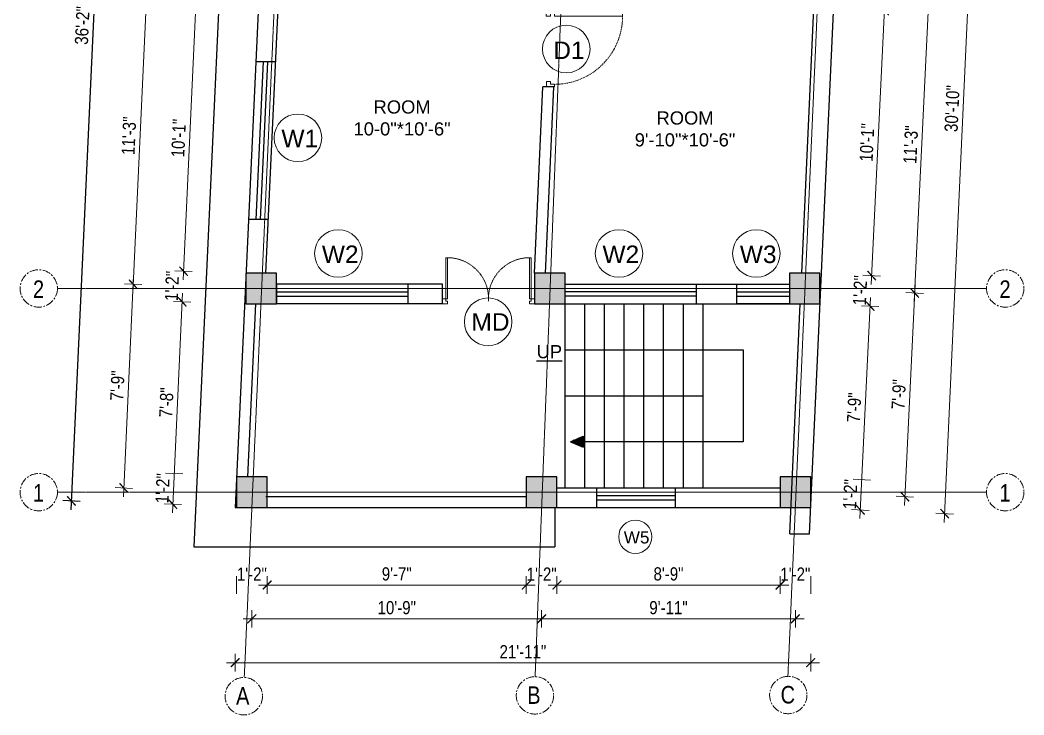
# Model space of a CAD drawing. Header units: inches. Extents: x -10117506 to -5032697, y -6529230 to -3254494.
# Drawn here: x -5046552.6 to -5046094.1, y -3259568.2 to -3259251 of the extents above; entities that cross this region are included whole.
import ezdxf

# ---------------------------------------------------------------- set-up
doc = ezdxf.new("R2010")
doc.units = ezdxf.units.IN
doc.header["$LTSCALE"] = 2
doc.header["$MEASUREMENT"] = 0
doc.header["$PDMODE"] = 34
doc.linetypes.add('CENTER', pattern=[2, 1.25, -0.25, 0.25, -0.25])
doc.linetypes.add('HIDDEN', pattern=[0.375, 0.25, -0.125])
doc.layers.get('0').update_dxf_attribs({"linetype": 'CONTINUOUS'})
doc.layers.get('DEFPOINTS').update_dxf_attribs({"color": 141, "linetype": 'CONTINUOUS'})
doc.layers.add('A-Hatch', color=7, linetype='CONTINUOUS')
for name, color, linetype, lineweight in [('Annotate-Lite.w', 177, 'CONTINUOUS', 9), ('Annotations-Bold.w', 177, 'CONTINUOUS', 13), ('DIM 1-100', 4, 'CONTINUOUS', 13), ('Door-Window.w', 4, 'CONTINUOUS', 15), ('TEXT', 181, 'CONTINUOUS', 25)]:
    doc.layers.add(name, color=color, linetype=linetype, lineweight=lineweight)
doc.styles.add('ARAIL', font='ARIALN.TTF')
doc.styles.add('arial.', font='arial.ttf')
doc.styles.add('gaurav', font='arial.ttf')
doc.styles.get("Standard").update_dxf_attribs({"font": 'ARIALN.TTF'})
doc.dimstyles.new('1 by 96', dxfattribs={"dimtxt": 6, "dimasz": 4, "dimexe": 4, "dimexo": 4, "dimgap": 2, "dimtad": 1, "dimdec": 0, "dimzin": 0, "dimdsep": 46, "dimlunit": 4, "dimtxsty": 'Standard', "dimblk": 'ARCHTICK', "dimcen": 0, "dimdle": 4, "dimadec": 0, "dimazin": 0, "dimtfac": 1, "dimtdec": 0, "dimtix": 1, "dimtofl": 0, "dimtmove": 1, "dimatfit": 3, "dimldrblk": 'ARCHTICK', "dimfxl": 4, "dimfxlon": 1, "dimtolj": 1, "dimtzin": 0, "dimlwd": -1, "dimlwe": -1, "dimarcsym": 0})

# ---------------------------------------------------------------- blocks, each defined once
blk = doc.blocks.new('3-0')
at = {"ltscale": 3}
for p, q in [((11063.05, 10097.68), (11065.97, 10099.9)), ((11063.05, 10097.68), (11064.53, 10095.73)), ((11065.25, 10097.81), (11066.71, 10098.92)), ((11065.99, 10096.84), (11065.25, 10097.81)), ((11065.97, 10099.9), (11066.71, 10098.92)), ((11065.99, 10096.84), (11064.53, 10095.73)), ((11085.5, 10074.13), (11110.32, 10092.96)), ((11086.24, 10073.15), (11111.05, 10091.97)), ((11111.05, 10091.97), (11110.32, 10092.96)), ((11084.04, 10073.02), (11082.57, 10071.91)), ((11082.57, 10071.91), (11084.79, 10068.98)), ((11084.04, 10073.02), (11084.78, 10072.04)), ((11084.78, 10072.04), (11086.24, 10073.15)), ((11084.79, 10068.98), (11087.72, 10071.2)), ((11086.24, 10073.15), (11085.5, 10074.13)), ((11087.72, 10071.2), (11086.24, 10073.15))]:
    blk.add_line(p, q, dxfattribs=at)
at = {"layer": 'Door-Window.w', "color": 9, "linetype": 'HIDDEN', "lineweight": 18}
blk.add_arc((11085.5, 10074.13), 31.16, 37.1906, 127.1465, dxfattribs=at)
blk = doc.blocks.new('FDFDRE')
at = {"ltscale": 3}
for p, q in [((165701.11, -58637.82), (165701.1, -58641.5)), ((165701.1, -58641.5), (165703.55, -58641.5)), ((165704.78, -58637.83), (165701.11, -58637.82)), ((165703.55, -58641.5), (165703.53, -58672.63)), ((165704.78, -58639.66), (165703.55, -58639.66)), ((165703.55, -58639.66), (165703.55, -58641.5)), ((165703.55, -58641.5), (165704.78, -58641.5)), ((165704.78, -58641.5), (165704.76, -58672.65)), ((165704.78, -58639.66), (165704.78, -58637.83)), ((165766.98, -58637.83), (165770.65, -58637.82)), ((165766.98, -58639.66), (165766.98, -58637.83)), ((165766.98, -58639.66), (165768.2, -58639.66)), ((165766.98, -58641.5), (165767, -58672.65)), ((165768.2, -58641.5), (165766.98, -58641.5)), ((165768.2, -58639.66), (165768.2, -58641.5)), ((165770.65, -58641.5), (165768.2, -58641.5)), ((165768.2, -58641.5), (165768.22, -58672.63)), ((165770.65, -58637.82), (165770.65, -58641.5)), ((165703.53, -58672.63), (165704.76, -58672.65)), ((165768.22, -58672.63), (165767, -58672.65))]:
    blk.add_line(p, q, dxfattribs=at)
at = {"layer": 'Door-Window.w', "color": 9, "linetype": 'HIDDEN', "lineweight": 18}
for centre, start, end in [((165704.78, -58641.5), 269.96183, 3.38353), ((165766.98, -58641.5), 176.61647, 270.03817)]:
    blk.add_arc(centre, 31.16, start, end, dxfattribs=at)
blk = doc.blocks.new('_ArchTick')
at = {"color": 0, "linetype": 'ByBlock', "const_width": 0.15}
blk.add_lwpolyline([(-0.5, -0.5), (0.5, 0.5)], dxfattribs=at)
blk = doc.blocks.new('*D797')
at = {"layer": 'DEFPOINTS', "color": 0, "ltscale": 0.5, "transparency": 16777216}
for p in [(-5046453.09, -3259238.51), (-5046500.95, -3259371.59), (-5046459.33, -3259373.51)]:
    blk.add_point(p, dxfattribs=at)
at = {"layer": 'DIM 1-100', "color": 0, "ltscale": 0.5, "transparency": 16777216}
for p, q in [((-5046494.53, -3259232.59), (-5046501.14, -3259375.58)), ((-5046490.72, -3259236.77), (-5046498.71, -3259236.4)), ((-5046496.96, -3259371.77), (-5046504.95, -3259371.4))]:
    blk.add_line(p, q, dxfattribs=at)
at = {"layer": 'DIM 1-100', "color": 0, "ltscale": 0.5, "transparency": 16777216, "xscale": 4, "yscale": 4, "zscale": 4}
for p, rotation in [((-5046494.71, -3259236.59), 87.35377427643306), ((-5046500.95, -3259371.59), 267.353774276433)]:
    blk.add_blockref('_ArchTick', p, dxfattribs=dict(at, rotation=rotation))
at = {"layer": 'DIM 1-100', "color": 0, "ltscale": 0.5, "transparency": 16777216, "insert": (-5046502.89, -3259303.85), "char_height": 6, "attachment_point": 5, "rotation": 87.3538}
blk.add_mtext('\\A1;11\'-3"', dxfattribs=at)
blk = doc.blocks.new('*D798')
at = {"layer": 'DEFPOINTS', "color": 0, "ltscale": 0.5, "transparency": 16777216}
for p in [(-5046459.32, -3259373.51), (-5046505.24, -3259464.59), (-5046463.62, -3259466.51)]:
    blk.add_point(p, dxfattribs=at)
at = {"layer": 'DIM 1-100', "color": 0, "ltscale": 0.5, "transparency": 16777216}
for p, q in [((-5046500.76, -3259367.59), (-5046505.42, -3259468.58)), ((-5046496.94, -3259371.77), (-5046504.94, -3259371.4)), ((-5046501.24, -3259464.77), (-5046509.23, -3259464.4))]:
    blk.add_line(p, q, dxfattribs=at)
at = {"layer": 'DIM 1-100', "color": 0, "ltscale": 0.5, "transparency": 16777216, "xscale": 4, "yscale": 4, "zscale": 4}
for p, rotation in [((-5046500.94, -3259371.59), 87.35377427643306), ((-5046505.24, -3259464.59), 267.353774276433)]:
    blk.add_blockref('_ArchTick', p, dxfattribs=dict(at, rotation=rotation))
at = {"layer": 'DIM 1-100', "color": 0, "ltscale": 0.5, "transparency": 16777216, "insert": (-5046508.15, -3259417.85), "char_height": 6, "attachment_point": 5, "rotation": 87.3538}
blk.add_mtext('\\A1;7\'-9"', dxfattribs=at)
blk = doc.blocks.new('*D799')
at = {"layer": 'DEFPOINTS', "color": 0, "ltscale": 0.5, "transparency": 16777216}
for p in [(-5046449.62, -3259459.51), (-5046482.85, -3259471.98), (-5046449.62, -3259473.51)]:
    blk.add_point(p, dxfattribs=at)
at = {"layer": 'DIM 1-100', "color": 0, "ltscale": 0.5, "transparency": 16777216}
for p, q in [((-5046478.2, -3259458.19), (-5046486.2, -3259457.82)), ((-5046478.85, -3259472.16), (-5046486.84, -3259471.79))]:
    blk.add_line(p, q, dxfattribs=at)
at = {"layer": 'DIM 1-100', "color": 0, "ltscale": 0.5, "transparency": 16777216, "insert": (-5046487.53, -3259464.76), "char_height": 6, "attachment_point": 5, "rotation": 87.3538}
blk.add_mtext('\\A1;1\'-2"', dxfattribs=at)
blk = doc.blocks.new('*D800')
at = {"layer": 'DEFPOINTS', "color": 0, "ltscale": 0.5, "transparency": 16777216}
for p in [(-5046478.58, -3259379.62), (-5046459.32, -3259380.51), (-5046449.62, -3259473.51)]:
    blk.add_point(p, dxfattribs=at)
at = {"layer": 'DIM 1-100', "color": 0, "ltscale": 0.5, "transparency": 16777216}
for p, q in [((-5046483.03, -3259475.97), (-5046478.39, -3259375.63)), ((-5046474.58, -3259379.81), (-5046482.57, -3259379.44)), ((-5046478.85, -3259472.16), (-5046486.84, -3259471.79))]:
    blk.add_line(p, q, dxfattribs=at)
at = {"layer": 'DIM 1-100', "color": 0, "ltscale": 0.5, "transparency": 16777216, "xscale": 4, "yscale": 4, "zscale": 4}
for p, rotation in [((-5046478.58, -3259379.62), 87.35377427643303), ((-5046482.85, -3259471.98), 267.353774276433)]:
    blk.add_blockref('_ArchTick', p, dxfattribs=dict(at, rotation=rotation))
at = {"layer": 'DIM 1-100', "color": 0, "ltscale": 0.5, "transparency": 16777216, "insert": (-5046485.77, -3259425.56), "char_height": 6, "attachment_point": 5, "rotation": 87.3538}
blk.add_mtext('\\A1;7\'-8"', dxfattribs=at)
blk = doc.blocks.new('*D801')
at = {"layer": 'DEFPOINTS', "color": 0, "ltscale": 0.5, "transparency": 16777216}
for p in [(-5046477.93, -3259365.65), (-5046459.32, -3259366.51), (-5046459.32, -3259380.51)]:
    blk.add_point(p, dxfattribs=at)
at = {"layer": 'DIM 1-100', "color": 0, "ltscale": 0.5, "transparency": 16777216}
for p, q in [((-5046473.94, -3259365.84), (-5046481.93, -3259365.47)), ((-5046474.58, -3259379.81), (-5046482.57, -3259379.44))]:
    blk.add_line(p, q, dxfattribs=at)
at = {"layer": 'DIM 1-100', "color": 0, "ltscale": 0.5, "transparency": 16777216, "insert": (-5046483.26, -3259372.4), "char_height": 6, "attachment_point": 5, "rotation": 87.3538}
blk.add_mtext('\\A1;1\'-2"', dxfattribs=at)
blk = doc.blocks.new('*D802')
at = {"layer": 'DEFPOINTS', "color": 0, "ltscale": 0.5, "transparency": 16777216}
for p in [(-5046472.34, -3259244.62), (-5046453.08, -3259245.51), (-5046459.32, -3259366.51)]:
    blk.add_point(p, dxfattribs=at)
at = {"layer": 'DIM 1-100', "color": 0, "ltscale": 0.5, "transparency": 16777216}
for p, q in [((-5046478.12, -3259369.65), (-5046472.15, -3259240.63)), ((-5046468.34, -3259244.81), (-5046476.33, -3259244.44)), ((-5046473.94, -3259365.84), (-5046481.93, -3259365.47))]:
    blk.add_line(p, q, dxfattribs=at)
at = {"layer": 'DIM 1-100', "color": 0, "ltscale": 0.5, "transparency": 16777216, "xscale": 4, "yscale": 4, "zscale": 4}
for p, rotation in [((-5046472.34, -3259244.62), 87.35377427643303), ((-5046477.93, -3259365.65), 267.353774276433)]:
    blk.add_blockref('_ArchTick', p, dxfattribs=dict(at, rotation=rotation))
at = {"layer": 'DIM 1-100', "color": 0, "ltscale": 0.5, "transparency": 16777216, "insert": (-5046480.19, -3259304.9), "char_height": 6, "attachment_point": 5, "rotation": 87.3538}
blk.add_mtext('\\A1;10\'-1"', dxfattribs=at)
blk = doc.blocks.new('*D806')
at = {"color": 0, "ltscale": 0.5, "transparency": 16777216}
for p, q in [((-5046529.34, -3259474.51), (-5046508.93, -3259032.93)), ((-5046505.12, -3259037.11), (-5046513.11, -3259036.74)), ((-5046525.16, -3259470.7), (-5046533.15, -3259470.33))]:
    blk.add_line(p, q, dxfattribs=at)
at = {"layer": 'DEFPOINTS', "color": 0, "ltscale": 0.5, "transparency": 16777216}
for p in [(-5046509.11, -3259036.92), (-5046444.22, -3259039.92), (-5046464.26, -3259473.51)]:
    blk.add_point(p, dxfattribs=at)
at = {"color": 0, "ltscale": 0.5, "transparency": 16777216, "xscale": 4, "yscale": 4, "zscale": 4}
for p, rotation in [((-5046509.11, -3259036.92), 87.35377427646175), ((-5046529.15, -3259470.51), 267.3537742764618)]:
    blk.add_blockref('_ArchTick', p, dxfattribs=dict(at, rotation=rotation))
at = {"color": 0, "ltscale": 0.5, "transparency": 16777216, "insert": (-5046524.19, -3259253.48), "char_height": 6, "attachment_point": 5, "rotation": 87.3538}
blk.add_mtext('\\A1;36\'-2"', dxfattribs=at)
blk = doc.blocks.new('*D807')
at = {"layer": 'DEFPOINTS', "color": 0, "ltscale": 0.5, "transparency": 16777216}
for p in [(-5046453.74, -3259498.41), (-5046439.74, -3259498.41), (-5046439.74, -3259508.91)]:
    blk.add_point(p, dxfattribs=at)
at = {"layer": 'DIM 1-100', "color": 0, "ltscale": 0.5, "transparency": 16777216}
for p, q in [((-5046453.74, -3259504.91), (-5046453.74, -3259512.91)), ((-5046439.74, -3259504.91), (-5046439.74, -3259512.91))]:
    blk.add_line(p, q, dxfattribs=at)
at = {"layer": 'DIM 1-100', "color": 0, "ltscale": 0.5, "transparency": 16777216, "insert": (-5046446.74, -3259503.9), "char_height": 6, "attachment_point": 5}
blk.add_mtext('\\A1;1\'-2"', dxfattribs=at)
blk = doc.blocks.new('*D808')
at = {"layer": 'DEFPOINTS', "color": 0, "ltscale": 0.5, "transparency": 16777216}
for p in [(-5046439.74, -3259498.41), (-5046321.39, -3259498.41), (-5046321.39, -3259508.91)]:
    blk.add_point(p, dxfattribs=at)
at = {"layer": 'DIM 1-100', "color": 0, "ltscale": 0.5, "transparency": 16777216}
for p, q in [((-5046439.74, -3259504.91), (-5046439.74, -3259512.91)), ((-5046321.39, -3259504.91), (-5046321.39, -3259512.91)), ((-5046443.74, -3259508.91), (-5046317.39, -3259508.91))]:
    blk.add_line(p, q, dxfattribs=at)
at = {"layer": 'DIM 1-100', "color": 0, "ltscale": 0.5, "transparency": 16777216, "xscale": 4, "yscale": 4, "zscale": 4}
for p, rotation in [((-5046439.74, -3259508.91), 180.0000000019061), ((-5046321.39, -3259508.91), 1.90609369838236e-09)]:
    blk.add_blockref('_ArchTick', p, dxfattribs=dict(at, rotation=rotation))
at = {"layer": 'DIM 1-100', "color": 0, "ltscale": 0.5, "transparency": 16777216, "insert": (-5046380.57, -3259503.85), "char_height": 6, "attachment_point": 5, "rotation": 0}
blk.add_mtext('\\A1;9\'-7"', dxfattribs=at)
blk = doc.blocks.new('*D809')
at = {"layer": 'DEFPOINTS', "color": 0, "ltscale": 0.5, "transparency": 16777216}
for p in [(-5046321.39, -3259498.41), (-5046307.39, -3259498.41), (-5046307.39, -3259508.91)]:
    blk.add_point(p, dxfattribs=at)
at = {"layer": 'DIM 1-100', "color": 0, "ltscale": 0.5, "transparency": 16777216}
for p, q in [((-5046321.39, -3259504.91), (-5046321.39, -3259512.91)), ((-5046307.39, -3259504.91), (-5046307.39, -3259512.91))]:
    blk.add_line(p, q, dxfattribs=at)
at = {"layer": 'DIM 1-100', "color": 0, "ltscale": 0.5, "transparency": 16777216, "insert": (-5046314.39, -3259503.9), "char_height": 6, "attachment_point": 5, "rotation": 0}
blk.add_mtext('\\A1;1\'-2"', dxfattribs=at)
blk = doc.blocks.new('*D810')
at = {"layer": 'DEFPOINTS', "color": 0, "ltscale": 0.5, "transparency": 16777216}
for p in [(-5046307.39, -3259498.41), (-5046205.52, -3259498.41), (-5046205.52, -3259508.91)]:
    blk.add_point(p, dxfattribs=at)
at = {"layer": 'DIM 1-100', "color": 0, "ltscale": 0.5, "transparency": 16777216}
for p, q in [((-5046307.39, -3259504.91), (-5046307.39, -3259512.91)), ((-5046205.52, -3259504.91), (-5046205.52, -3259512.91)), ((-5046311.39, -3259508.91), (-5046201.52, -3259508.91))]:
    blk.add_line(p, q, dxfattribs=at)
at = {"layer": 'DIM 1-100', "color": 0, "ltscale": 0.5, "transparency": 16777216, "xscale": 4, "yscale": 4, "zscale": 4}
for p, rotation in [((-5046307.39, -3259508.91), 180.0000000019061), ((-5046205.52, -3259508.91), 1.90609369838236e-09)]:
    blk.add_blockref('_ArchTick', p, dxfattribs=dict(at, rotation=rotation))
at = {"layer": 'DIM 1-100', "color": 0, "ltscale": 0.5, "transparency": 16777216, "insert": (-5046256.46, -3259503.85), "char_height": 6, "attachment_point": 5, "rotation": 0}
blk.add_mtext('\\A1;8\'-9"', dxfattribs=at)
blk = doc.blocks.new('*D811')
at = {"layer": 'DEFPOINTS', "color": 0, "ltscale": 0.5, "transparency": 16777216}
for p in [(-5046205.52, -3259498.41), (-5046191.52, -3259498.41), (-5046191.52, -3259508.91)]:
    blk.add_point(p, dxfattribs=at)
at = {"layer": 'DIM 1-100', "color": 0, "ltscale": 0.5, "transparency": 16777216}
for p, q in [((-5046205.52, -3259504.91), (-5046205.52, -3259512.91)), ((-5046191.52, -3259504.91), (-5046191.52, -3259512.91))]:
    blk.add_line(p, q, dxfattribs=at)
at = {"layer": 'DIM 1-100', "color": 0, "ltscale": 0.5, "transparency": 16777216, "insert": (-5046198.52, -3259503.9), "char_height": 6, "attachment_point": 5, "rotation": 0}
blk.add_mtext('\\A1;1\'-2"', dxfattribs=at)
blk = doc.blocks.new('*D812')
at = {"layer": 'DEFPOINTS', "color": 0, "ltscale": 0.5, "transparency": 16777216}
for p in [(-5046446.74, -3259482.87), (-5046314.39, -3259482.87), (-5046314.39, -3259524.33)]:
    blk.add_point(p, dxfattribs=at)
at = {"layer": 'DIM 1-100', "color": 0, "ltscale": 0.5, "transparency": 16777216}
for p, q in [((-5046446.74, -3259520.33), (-5046446.74, -3259528.33)), ((-5046314.39, -3259520.33), (-5046314.39, -3259528.33)), ((-5046450.74, -3259524.33), (-5046310.39, -3259524.33))]:
    blk.add_line(p, q, dxfattribs=at)
at = {"layer": 'DIM 1-100', "color": 0, "ltscale": 0.5, "transparency": 16777216, "xscale": 4, "yscale": 4, "zscale": 4, "rotation": 180}
blk.add_blockref('_ArchTick', (-5046446.74, -3259524.33), dxfattribs=at)
at = {"layer": 'DIM 1-100', "color": 0, "ltscale": 0.5, "transparency": 16777216, "xscale": 4, "yscale": 4, "zscale": 4}
blk.add_blockref('_ArchTick', (-5046314.39, -3259524.33), dxfattribs=at)
at = {"layer": 'DIM 1-100', "color": 0, "ltscale": 0.5, "transparency": 16777216, "insert": (-5046380.57, -3259519.26), "char_height": 6, "attachment_point": 5}
blk.add_mtext('\\A1;10\'-9"', dxfattribs=at)
blk = doc.blocks.new('*D813')
at = {"layer": 'DEFPOINTS', "color": 0, "ltscale": 0.5, "transparency": 16777216}
for p in [(-5046314.39, -3259482.87), (-5046198.52, -3259482.87), (-5046198.52, -3259524.33)]:
    blk.add_point(p, dxfattribs=at)
at = {"layer": 'DIM 1-100', "color": 0, "ltscale": 0.5, "transparency": 16777216}
for p, q in [((-5046314.39, -3259520.33), (-5046314.39, -3259528.33)), ((-5046198.52, -3259520.33), (-5046198.52, -3259528.33)), ((-5046318.39, -3259524.33), (-5046194.52, -3259524.33))]:
    blk.add_line(p, q, dxfattribs=at)
at = {"layer": 'DIM 1-100', "color": 0, "ltscale": 0.5, "transparency": 16777216, "xscale": 4, "yscale": 4, "zscale": 4, "rotation": 180}
blk.add_blockref('_ArchTick', (-5046314.39, -3259524.33), dxfattribs=at)
at = {"layer": 'DIM 1-100', "color": 0, "ltscale": 0.5, "transparency": 16777216, "xscale": 4, "yscale": 4, "zscale": 4}
blk.add_blockref('_ArchTick', (-5046198.52, -3259524.33), dxfattribs=at)
at = {"layer": 'DIM 1-100', "color": 0, "ltscale": 0.5, "transparency": 16777216, "insert": (-5046256.46, -3259519.26), "char_height": 6, "attachment_point": 5}
blk.add_mtext('\\A1;9\'-11"', dxfattribs=at)
blk = doc.blocks.new('*D814')
at = {"layer": 'DEFPOINTS', "color": 0, "ltscale": 0.5, "transparency": 16777216}
for p in [(-5046454.39, -3259482.87), (-5046191.52, -3259482.87), (-5046191.52, -3259544.34)]:
    blk.add_point(p, dxfattribs=at)
at = {"layer": 'DIM 1-100', "color": 0, "ltscale": 0.5, "transparency": 16777216}
for p, q in [((-5046454.39, -3259540.34), (-5046454.39, -3259548.34)), ((-5046191.52, -3259540.34), (-5046191.52, -3259548.34)), ((-5046458.39, -3259544.34), (-5046187.52, -3259544.34))]:
    blk.add_line(p, q, dxfattribs=at)
at = {"layer": 'DIM 1-100', "color": 0, "ltscale": 0.5, "transparency": 16777216, "xscale": 4, "yscale": 4, "zscale": 4, "rotation": 180}
blk.add_blockref('_ArchTick', (-5046454.39, -3259544.34), dxfattribs=at)
at = {"layer": 'DIM 1-100', "color": 0, "ltscale": 0.5, "transparency": 16777216, "xscale": 4, "yscale": 4, "zscale": 4}
blk.add_blockref('_ArchTick', (-5046191.52, -3259544.34), dxfattribs=at)
at = {"layer": 'DIM 1-100', "color": 0, "ltscale": 0.5, "transparency": 16777216, "insert": (-5046322.96, -3259539.33), "char_height": 6, "attachment_point": 5}
blk.add_mtext('\\A1;21\'-11"', dxfattribs=at)
blk = doc.blocks.new('*D816')
at = {"layer": 'DEFPOINTS', "color": 0, "ltscale": 0.5, "transparency": 16777216}
for p in [(-5046181.09, -3259238.51), (-5046187.27, -3259373.51), (-5046144, -3259375.6)]:
    blk.add_point(p, dxfattribs=at)
at = {"layer": 'DIM 1-100', "color": 0, "ltscale": 0.5, "transparency": 16777216}
for p, q in [((-5046137.29, -3259236.62), (-5046144.19, -3259379.6)), ((-5046141.48, -3259240.42), (-5046133.49, -3259240.81)), ((-5046148, -3259375.41), (-5046140.01, -3259375.79))]:
    blk.add_line(p, q, dxfattribs=at)
at = {"layer": 'DIM 1-100', "color": 0, "ltscale": 0.5, "transparency": 16777216, "xscale": 4, "yscale": 4, "zscale": 4}
for p, rotation in [((-5046137.48, -3259240.62), 87.23477603585154), ((-5046144, -3259375.6), 267.2347760358515)]:
    blk.add_blockref('_ArchTick', p, dxfattribs=dict(at, rotation=rotation))
at = {"layer": 'DIM 1-100', "color": 0, "ltscale": 0.5, "transparency": 16777216, "insert": (-5046145.8, -3259307.86), "char_height": 6, "attachment_point": 5, "rotation": 87.2348}
blk.add_mtext('\\A1;11\'-3"', dxfattribs=at)
blk = doc.blocks.new('*D817')
at = {"layer": 'DEFPOINTS', "color": 0, "ltscale": 0.5, "transparency": 16777216}
for p in [(-5046187.27, -3259373.51), (-5046191.52, -3259466.51), (-5046148.49, -3259468.59)]:
    blk.add_point(p, dxfattribs=at)
at = {"layer": 'DIM 1-100', "color": 0, "ltscale": 0.5, "transparency": 16777216}
for p, q in [((-5046143.81, -3259371.61), (-5046148.68, -3259472.59)), ((-5046148, -3259375.41), (-5046140.01, -3259375.79)), ((-5046152.49, -3259468.4), (-5046144.5, -3259468.78))]:
    blk.add_line(p, q, dxfattribs=at)
at = {"layer": 'DIM 1-100', "color": 0, "ltscale": 0.5, "transparency": 16777216, "xscale": 4, "yscale": 4, "zscale": 4}
for p, rotation in [((-5046144, -3259375.6), 87.23477603585154), ((-5046148.49, -3259468.59), 267.2347760358515)]:
    blk.add_blockref('_ArchTick', p, dxfattribs=dict(at, rotation=rotation))
at = {"layer": 'DIM 1-100', "color": 0, "ltscale": 0.5, "transparency": 16777216, "insert": (-5046151.3, -3259421.85), "char_height": 6, "attachment_point": 5, "rotation": 87.2348}
blk.add_mtext('\\A1;7\'-9"', dxfattribs=at)
blk = doc.blocks.new('*D818')
at = {"layer": 'DEFPOINTS', "color": 0, "ltscale": 0.5, "transparency": 16777216}
for p in [(-5046174.61, -3259104.17), (-5046113.41, -3259106.97), (-5046191.52, -3259473.51)]:
    blk.add_point(p, dxfattribs=at)
at = {"layer": 'DIM 1-100', "color": 0, "ltscale": 0.5, "transparency": 16777216}
for p, q in [((-5046130.5, -3259480.31), (-5046113.22, -3259102.98)), ((-5046117.4, -3259106.79), (-5046109.41, -3259107.16)), ((-5046134.31, -3259476.13), (-5046126.32, -3259476.5))]:
    blk.add_line(p, q, dxfattribs=at)
at = {"layer": 'DIM 1-100', "color": 0, "ltscale": 0.5, "transparency": 16777216, "xscale": 4, "yscale": 4, "zscale": 4}
for p, rotation in [((-5046113.41, -3259106.97), 87.37866535708275), ((-5046130.32, -3259476.31), 267.3786653570828)]:
    blk.add_blockref('_ArchTick', p, dxfattribs=dict(at, rotation=rotation))
at = {"layer": 'DIM 1-100', "color": 0, "ltscale": 0.5, "transparency": 16777216, "insert": (-5046126.92, -3259291.41), "char_height": 6, "attachment_point": 5, "rotation": 87.3787}
blk.add_mtext('\\A1;30\'-10"', dxfattribs=at)
blk = doc.blocks.new('*D819')
at = {"layer": 'DEFPOINTS', "color": 0, "ltscale": 0.5, "transparency": 16777216}
for p in [(-5046191.52, -3259459.66), (-5046191.52, -3259473.51), (-5046168.81, -3259474.61)]:
    blk.add_point(p, dxfattribs=at)
at = {"layer": 'DIM 1-100', "color": 0, "ltscale": 0.5, "transparency": 16777216}
for p, q in [((-5046172.14, -3259460.59), (-5046164.15, -3259460.98)), ((-5046172.81, -3259474.42), (-5046164.82, -3259474.8))]:
    blk.add_line(p, q, dxfattribs=at)
at = {"layer": 'DIM 1-100', "color": 0, "ltscale": 0.5, "transparency": 16777216, "insert": (-5046173.49, -3259467.46), "char_height": 6, "attachment_point": 5, "rotation": 87.2348}
blk.add_mtext('\\A1;1\'-2"', dxfattribs=at)
blk = doc.blocks.new('*D820')
at = {"layer": 'DEFPOINTS', "color": 0, "ltscale": 0.5, "transparency": 16777216}
for p in [(-5046187.27, -3259380.51), (-5046164.32, -3259381.62), (-5046191.52, -3259473.51)]:
    blk.add_point(p, dxfattribs=at)
at = {"layer": 'DIM 1-100', "color": 0, "ltscale": 0.5, "transparency": 16777216}
for p, q in [((-5046169.01, -3259478.6), (-5046164.13, -3259377.62)), ((-5046168.32, -3259381.43), (-5046160.33, -3259381.81)), ((-5046172.81, -3259474.42), (-5046164.82, -3259474.8))]:
    blk.add_line(p, q, dxfattribs=at)
at = {"layer": 'DIM 1-100', "color": 0, "ltscale": 0.5, "transparency": 16777216, "xscale": 4, "yscale": 4, "zscale": 4}
for p, rotation in [((-5046164.32, -3259381.62), 87.23477603585147), ((-5046168.81, -3259474.61), 267.2347760358515)]:
    blk.add_blockref('_ArchTick', p, dxfattribs=dict(at, rotation=rotation))
at = {"layer": 'DIM 1-100', "color": 0, "ltscale": 0.5, "transparency": 16777216, "insert": (-5046171.63, -3259427.87), "char_height": 6, "attachment_point": 5, "rotation": 87.2348}
blk.add_mtext('\\A1;7\'-9"', dxfattribs=at)
blk = doc.blocks.new('*D821')
at = {"layer": 'DEFPOINTS', "color": 0, "ltscale": 0.5, "transparency": 16777216}
for p in [(-5046187.27, -3259366.51), (-5046163.65, -3259367.65), (-5046187.27, -3259380.51)]:
    blk.add_point(p, dxfattribs=at)
at = {"layer": 'DIM 1-100', "color": 0, "ltscale": 0.5, "transparency": 16777216}
for p, q in [((-5046167.64, -3259367.46), (-5046159.65, -3259367.85)), ((-5046168.32, -3259381.43), (-5046160.33, -3259381.81))]:
    blk.add_line(p, q, dxfattribs=at)
at = {"layer": 'DIM 1-100', "color": 0, "ltscale": 0.5, "transparency": 16777216, "insert": (-5046168.99, -3259374.39), "char_height": 6, "attachment_point": 5, "rotation": 87.2348}
blk.add_mtext('\\A1;1\'-2"', dxfattribs=at)
blk = doc.blocks.new('*D822')
at = {"layer": 'DEFPOINTS', "color": 0, "ltscale": 0.5, "transparency": 16777216}
for p in [(-5046181.09, -3259245.51), (-5046157.8, -3259246.64), (-5046187.27, -3259366.51)]:
    blk.add_point(p, dxfattribs=at)
at = {"layer": 'DIM 1-100', "color": 0, "ltscale": 0.5, "transparency": 16777216}
for p, q in [((-5046163.84, -3259371.65), (-5046157.61, -3259242.64)), ((-5046161.8, -3259246.44), (-5046153.81, -3259246.83)), ((-5046167.64, -3259367.46), (-5046159.65, -3259367.85))]:
    blk.add_line(p, q, dxfattribs=at)
at = {"layer": 'DIM 1-100', "color": 0, "ltscale": 0.5, "transparency": 16777216, "xscale": 4, "yscale": 4, "zscale": 4}
for p, rotation in [((-5046157.8, -3259246.64), 87.23477603585147), ((-5046163.65, -3259367.65), 267.2347760358515)]:
    blk.add_blockref('_ArchTick', p, dxfattribs=dict(at, rotation=rotation))
at = {"layer": 'DIM 1-100', "color": 0, "ltscale": 0.5, "transparency": 16777216, "insert": (-5046165.78, -3259306.9), "char_height": 6, "attachment_point": 5, "rotation": 87.2348}
blk.add_mtext('\\A1;10\'-1"', dxfattribs=at)

msp = doc.modelspace()

# ---------------------------------------------------------------- hatches: boundary and pattern name
at = {"ltscale": 0.5}
for points in [[(-5046435.45, -3259366.51), (-5046449.45, -3259366.51), (-5046449.45, -3259380.51), (-5046435.45, -3259380.51)], [(-5046303.67, -3259366.51), (-5046317.67, -3259366.51), (-5046317.67, -3259380.51), (-5046303.67, -3259380.51)], [(-5046187.27, -3259366.51), (-5046201.27, -3259366.51), (-5046201.27, -3259380.51), (-5046187.27, -3259380.51)], [(-5046439.74, -3259459.51), (-5046453.74, -3259459.51), (-5046453.74, -3259473.51), (-5046439.74, -3259473.51)], [(-5046307.39, -3259459.51), (-5046321.39, -3259459.51), (-5046321.39, -3259473.51), (-5046307.39, -3259473.51)], [(-5046191.52, -3259459.51), (-5046205.52, -3259459.51), (-5046205.52, -3259473.51), (-5046191.52, -3259473.51)]]:
    msp.add_hatch(color=1, dxfattribs=at).paths.add_polyline_path(points)
at = {"layer": 'A-Hatch', "ltscale": 0.5}
h = msp.add_hatch(dxfattribs=at)
h.set_pattern_fill('ANSI31', color=256)
h.set_pattern_definition([(45, (44965.08295, -665.28195), (-0.0883883476483, 0.0883883476483), [])])
h.paths.add_polyline_path([(-5046301.29, -3259443.51), (-5046295.37, -3259446.02), (-5046295.37, -3259441)])

# ---------------------------------------------------------------- linework, layer by layer
at = {"ltscale": 0.5}
for p, q in [((-5046452.4, -3259040.58), (-5046473.24, -3259491.51)), ((-5046434.35, -3259039.92), (-5046454.39, -3259473.51)), ((-5046192.07, -3259485.51), (-5046174.61, -3259104.17)), ((-5046434.84, -3259245.51), (-5046440.44, -3259366.51)), ((-5046195.63, -3259366.51), (-5046190.09, -3259245.51)), ((-5046435.98, -3259270.01), (-5046444.99, -3259270.01)), ((-5046444.81, -3259341.97), (-5046441.48, -3259269.97)), ((-5046442.81, -3259342.06), (-5046439.48, -3259270.06)), ((-5046317.67, -3259366.51), (-5046313.87, -3259281.51)), ((-5046308.86, -3259281.51), (-5046313.87, -3259281.51)), ((-5046312.67, -3259366.73), (-5046308.86, -3259281.51)), ((-5046439.3, -3259342.01), (-5046448.31, -3259342.01)), ((-5046359.67, -3259371.51), (-5046435.45, -3259371.51)), ((-5046435.45, -3259371.51), (-5046435.45, -3259380.51)), ((-5046435.45, -3259375.01), (-5046375.45, -3259375.01)), ((-5046375.45, -3259371.51), (-5046375.45, -3259380.51)), ((-5046359.67, -3259380.51), (-5046359.67, -3259371.51)), ((-5046303.67, -3259371.51), (-5046201.27, -3259371.51)), ((-5046243.67, -3259375.01), (-5046303.67, -3259375.01)), ((-5046243.67, -3259380.51), (-5046243.67, -3259371.51)), ((-5046225.27, -3259380.51), (-5046225.27, -3259371.51)), ((-5046225.27, -3259375.01), (-5046201.27, -3259375.01)), ((-5046435.45, -3259377.01), (-5046375.45, -3259377.01)), ((-5046243.67, -3259377.01), (-5046303.67, -3259377.01)), ((-5046225.27, -3259377.01), (-5046201.27, -3259377.01)), ((-5046445.09, -3259380.51), (-5046448.74, -3259459.51)), ((-5046359.67, -3259380.51), (-5046435.45, -3259380.51)), ((-5046303.67, -3259380.51), (-5046201.27, -3259380.51)), ((-5046303.67, -3259422.51), (-5046303.67, -3259380.51)), ((-5046294.67, -3259422.51), (-5046294.67, -3259380.51)), ((-5046285.67, -3259422.51), (-5046285.67, -3259380.51)), ((-5046276.67, -3259422.51), (-5046276.67, -3259380.51)), ((-5046267.67, -3259422.51), (-5046267.67, -3259380.51)), ((-5046258.67, -3259422.51), (-5046258.67, -3259380.51)), ((-5046249.67, -3259422.51), (-5046249.67, -3259380.51)), ((-5046240.67, -3259422.51), (-5046240.67, -3259380.51)), ((-5046201.27, -3259380.51), (-5046225.27, -3259380.51)), ((-5046201.08, -3259485.51), (-5046196.28, -3259380.51)), ((-5046303.67, -3259401.51), (-5046222.4, -3259401.51)), ((-5046222.4, -3259401.51), (-5046222.4, -3259443.51)), ((-5046303.67, -3259422.51), (-5046240.67, -3259422.51)), ((-5046303.67, -3259464.51), (-5046303.67, -3259422.51)), ((-5046294.67, -3259464.51), (-5046294.67, -3259422.51)), ((-5046285.67, -3259464.51), (-5046285.67, -3259422.51)), ((-5046276.67, -3259464.51), (-5046276.67, -3259422.51)), ((-5046267.67, -3259464.51), (-5046267.67, -3259422.51)), ((-5046258.67, -3259464.51), (-5046258.67, -3259422.51)), ((-5046249.67, -3259464.51), (-5046249.67, -3259422.51)), ((-5046240.67, -3259464.51), (-5046240.67, -3259422.51)), ((-5046301.29, -3259443.51), (-5046295.37, -3259441)), ((-5046301.29, -3259443.51), (-5046295.37, -3259446.02)), ((-5046295.37, -3259441), (-5046295.37, -3259446.02)), ((-5046222.4, -3259443.51), (-5046295.37, -3259443.51)), ((-5046307.39, -3259464.51), (-5046205.52, -3259464.51)), ((-5046289.39, -3259464.51), (-5046289.39, -3259473.51)), ((-5046253.39, -3259464.51), (-5046253.39, -3259473.51)), ((-5046440.39, -3259468.51), (-5046321.39, -3259468.51)), ((-5046289.39, -3259468.01), (-5046253.39, -3259468.01)), ((-5046289.39, -3259470.01), (-5046253.39, -3259470.01)), ((-5046440.39, -3259473.51), (-5046308.39, -3259473.51)), ((-5046308.39, -3259473.51), (-5046289.39, -3259473.51)), ((-5046308.39, -3259473.51), (-5046308.39, -3259491.51)), ((-5046289.39, -3259473.51), (-5046253.39, -3259473.51)), ((-5046253.39, -3259473.51), (-5046191.52, -3259473.51)), ((-5046201.08, -3259485.51), (-5046192.07, -3259485.51)), ((-5046473.24, -3259491.51), (-5046308.39, -3259491.51))]:
    msp.add_line(p, q, dxfattribs=at)
at = {"color": 3, "ltscale": 0.5}
msp.add_line((-5046454.39, -3259473.51), (-5046440.39, -3259473.51), dxfattribs=at)
at = {"ltscale": 0.5}
for points in [[(-5046449.45, -3259380.51), (-5046435.45, -3259380.51), (-5046435.45, -3259366.51), (-5046449.45, -3259366.51)], [(-5046317.67, -3259380.51), (-5046303.67, -3259380.51), (-5046303.67, -3259366.51), (-5046317.67, -3259366.51)], [(-5046201.27, -3259380.51), (-5046187.27, -3259380.51), (-5046187.27, -3259366.51), (-5046201.27, -3259366.51)], [(-5046453.74, -3259473.51), (-5046439.74, -3259473.51), (-5046439.74, -3259459.51), (-5046453.74, -3259459.51)], [(-5046321.39, -3259473.51), (-5046307.39, -3259473.51), (-5046307.39, -3259459.51), (-5046321.39, -3259459.51)], [(-5046205.52, -3259473.51), (-5046191.52, -3259473.51), (-5046191.52, -3259459.51), (-5046205.52, -3259459.51)]]:
    msp.add_lwpolyline(points, close=True, dxfattribs=at)
at = {"layer": 'Annotate-Lite.w', "ltscale": 0.005}
for centre, radius in [((-5046303.16, -3259264.23), 10.86), ((-5046425.71, -3259304.74), 10.86), ((-5046407.23, -3259357.56), 10.86), ((-5046279.07, -3259357.56), 10.86), ((-5046216.34, -3259357.56), 10.86), ((-5046338.84, -3259388.71), 10.86), ((-5046271.61, -3259486.87), 7.6)]:
    msp.add_circle(centre, radius, dxfattribs=at)
at = {"layer": 'Annotations-Bold.w', "linetype": 'CENTER', "ltscale": 0.3}
for p, q in [((-5046424.15, -3258968.27), (-5046450.2, -3259550.76)), ((-5046294.84, -3258968.72), (-5046317.38, -3259550.76)), ((-5046176.36, -3258970.26), (-5046201.93, -3259550.76)), ((-5046111.5, -3259373.51), (-5046535.54, -3259373.51)), ((-5046111.5, -3259466.51), (-5046535.54, -3259466.51))]:
    msp.add_line(p, q, dxfattribs=at)
at = {"layer": 'Annotations-Bold.w', "linetype": 'CENTER', "ltscale": 1.5}
for centre in [(-5046544.07, -3259373.51), (-5046102.67, -3259373.51), (-5046544.07, -3259466.51), (-5046102.67, -3259466.51), (-5046450.43, -3259559.65), (-5046317.46, -3259559.28), (-5046201.74, -3259559.11)]:
    msp.add_circle(centre, 8.53, dxfattribs=at)

# ---------------------------------------------------------------- block references
at = {"layer": 'Door-Window.w', "linetype": 'ByBlock', "xscale": -0.9997910043702506, "yscale": 0.9997910037636757, "zscale": 0.9997910039624012, "rotation": 217.190595210246}
msp.add_blockref('3-0', (-5061225.99, -3257924.95), dxfattribs=at)
at = {"layer": 'Door-Window.w', "ltscale": 0.005, "xscale": 0.6039383709430695, "yscale": 0.6039383709430695, "zscale": 0.6039383709985556, "rotation": 180}
msp.add_blockref('FDFDRE', (-4946244.41, -3294794.13), dxfattribs=at)

# ---------------------------------------------------------------- texts
at = {"layer": 'Annotate-Lite.w', "ltscale": 0.005, "style": 'gaurav'}
for s, insert, char_height, attachment_point in [('D1', (-5046309.08, -3259268.79), 8, 7), ('W1', (-5046433.25, -3259301.09), 8, 1), ('W2', (-5046414.77, -3259353.91), 8, 1), ('W2', (-5046286.62, -3259353.91), 8, 1), ('W3', (-5046223.88, -3259353.91), 8, 1), ('MD', (-5046346.45, -3259384.81), 8, 1), ('W5', (-5046276.89, -3259484.32), 5.6, 1)]:
    msp.add_mtext_dynamic_manual_height_columns(s, width=8, gutter_width=100, heights=[0], dxfattribs=dict(at, insert=insert, char_height=char_height, attachment_point=attachment_point))
at = {"layer": 'Annotations-Bold.w', "linetype": 'CENTER', "ltscale": 1.5, "char_height": 8, "attachment_point": 1, "style": 'ARAIL'}
for s, insert in [('2', (-5046546.72, -3259369.84)), ('2', (-5046105.32, -3259369.84)), ('1', (-5046546.72, -3259462.84)), ('1', (-5046105.32, -3259462.84)), ('A', (-5046453.96, -3259555.51)), ('B', (-5046321, -3259555.15)), ('C', (-5046205.27, -3259554.97))]:
    msp.add_mtext_dynamic_manual_height_columns(s, width=6.5393, gutter_width=100, heights=[0], dxfattribs=dict(at, insert=insert))
at = {"layer": 'TEXT', "lineweight": -2, "char_height": 6, "attachment_point": 5, "style": 'arial.'}
for s, insert in [('ROOM\\P10-0"*10\'-6"', (-5046378.13, -3259295.71)), ('ROOM\\P9\'-10"*10\'-6"', (-5046248.9, -3259300.72))]:
    msp.add_mtext_dynamic_manual_height_columns(s, width=45.7314, gutter_width=30, heights=[0], dxfattribs=dict(at, insert=insert))
at = {"layer": 'TEXT', "lineweight": -2, "insert": (-5046310.88, -3259402.4), "char_height": 6, "width": 127.5059, "attachment_point": 5, "style": 'arial.'}
msp.add_mtext('{\\LUP}', dxfattribs=at)

# ---------------------------------------------------------------- dimensions: what is measured, and where the dimension line sits
at = {"ltscale": 0.5}
dim = msp.add_aligned_dim(p1=(-5046464.26, -3259473.51), p2=(-5046444.22, -3259039.92), distance=64.96, dimstyle='1 by 96', dxfattribs=at)
dim.commit()
dim.dimension.update_dxf_attribs({"geometry": '*D806', "text_midpoint": (-5046524.19, -3259253.48)})
at = {"layer": 'DIM 1-100', "ltscale": 0.5}
for p1, p2, distance, picture, middle in [((-5046191.52, -3259473.51), (-5046174.61, -3259104.17), -61.27, '*D818', (-5046126.92, -3259291.41)), ((-5046454.39, -3259482.87), (-5046191.52, -3259482.87), -61.47, '*D814', (-5046322.96, -3259539.33)), ((-5046453.74, -3259498.41), (-5046439.74, -3259498.41), -10.5, '*D807', (-5046446.74, -3259503.9))]:
    dim = msp.add_aligned_dim(p1=p1, p2=p2, distance=distance, dimstyle='1 by 96', dxfattribs=at)
    dim.commit()
    dim.dimension.update_dxf_attribs({"geometry": picture, "text_midpoint": middle})
for base, p1, p2, angle, picture, middle in [((-5046500.95, -3259371.59), (-5046453.09, -3259238.51), (-5046459.33, -3259373.51), 87.3538, '*D797', (-5046502.89, -3259303.85)), ((-5046144, -3259375.6), (-5046181.09, -3259238.51), (-5046187.27, -3259373.51), 87.2348, '*D816', (-5046145.8, -3259307.86)), ((-5046472.34, -3259244.62), (-5046459.32, -3259366.51), (-5046453.08, -3259245.51), 87.3538, '*D802', (-5046480.19, -3259304.9)), ((-5046157.8, -3259246.64), (-5046187.27, -3259366.51), (-5046181.09, -3259245.51), 87.2348, '*D822', (-5046165.78, -3259306.9)), ((-5046477.93, -3259365.65), (-5046459.32, -3259380.51), (-5046459.32, -3259366.51), 87.3538, '*D801', (-5046483.26, -3259372.4)), ((-5046163.65, -3259367.65), (-5046187.27, -3259380.51), (-5046187.27, -3259366.51), 87.2348, '*D821', (-5046168.99, -3259374.39)), ((-5046505.24, -3259464.59), (-5046459.32, -3259373.51), (-5046463.62, -3259466.51), 87.3538, '*D798', (-5046508.15, -3259417.85)), ((-5046478.58, -3259379.62), (-5046449.62, -3259473.51), (-5046459.32, -3259380.51), 87.3538, '*D800', (-5046485.77, -3259425.56)), ((-5046148.49, -3259468.59), (-5046187.27, -3259373.51), (-5046191.52, -3259466.51), 87.2348, '*D817', (-5046151.3, -3259421.85)), ((-5046164.32, -3259381.62), (-5046191.52, -3259473.51), (-5046187.27, -3259380.51), 87.2348, '*D820', (-5046171.63, -3259427.87)), ((-5046482.85, -3259471.98), (-5046449.62, -3259459.51), (-5046449.62, -3259473.51), 87.3538, '*D799', (-5046487.53, -3259464.76)), ((-5046168.81, -3259474.61), (-5046191.52, -3259459.66), (-5046191.52, -3259473.51), 87.2348, '*D819', (-5046173.49, -3259467.46)), ((-5046307.39, -3259508.91), (-5046321.39, -3259498.41), (-5046307.39, -3259498.41), 180, '*D809', (-5046314.39, -3259503.9)), ((-5046191.52, -3259508.91), (-5046205.52, -3259498.41), (-5046191.52, -3259498.41), 180, '*D811', (-5046198.52, -3259503.9))]:
    dim = msp.add_linear_dim(base=base, p1=p1, p2=p2, angle=angle, dimstyle='1 by 96', dxfattribs=at)
    dim.commit()
    dim.dimension.update_dxf_attribs({"geometry": picture, "text_midpoint": middle})
for base, p1, p2, text, picture, middle in [((-5046314.39, -3259524.33), (-5046446.74, -3259482.87), (-5046314.39, -3259482.87), '10\'-9"', '*D812', (-5046380.57, -3259519.26)), ((-5046198.52, -3259524.33), (-5046314.39, -3259482.87), (-5046198.52, -3259482.87), '9\'-11"', '*D813', (-5046256.46, -3259519.26))]:
    dim = msp.add_linear_dim(base=base, p1=p1, p2=p2, text=text, dimstyle='1 by 96', dxfattribs=at)
    dim.commit()
    dim.dimension.update_dxf_attribs({"geometry": picture, "text_midpoint": middle})
for base, p1, p2, text, picture, middle in [((-5046321.39, -3259508.91), (-5046439.74, -3259498.41), (-5046321.39, -3259498.41), '9\'-7"', '*D808', (-5046380.57, -3259503.85)), ((-5046205.52, -3259508.91), (-5046307.39, -3259498.41), (-5046205.52, -3259498.41), '8\'-9"', '*D810', (-5046256.46, -3259503.85))]:
    dim = msp.add_linear_dim(base=base, p1=p1, p2=p2, angle=180, text=text, dimstyle='1 by 96', dxfattribs=at)
    dim.commit()
    dim.dimension.update_dxf_attribs({"geometry": picture, "text_midpoint": middle})

doc.saveas('drawing.dxf')
